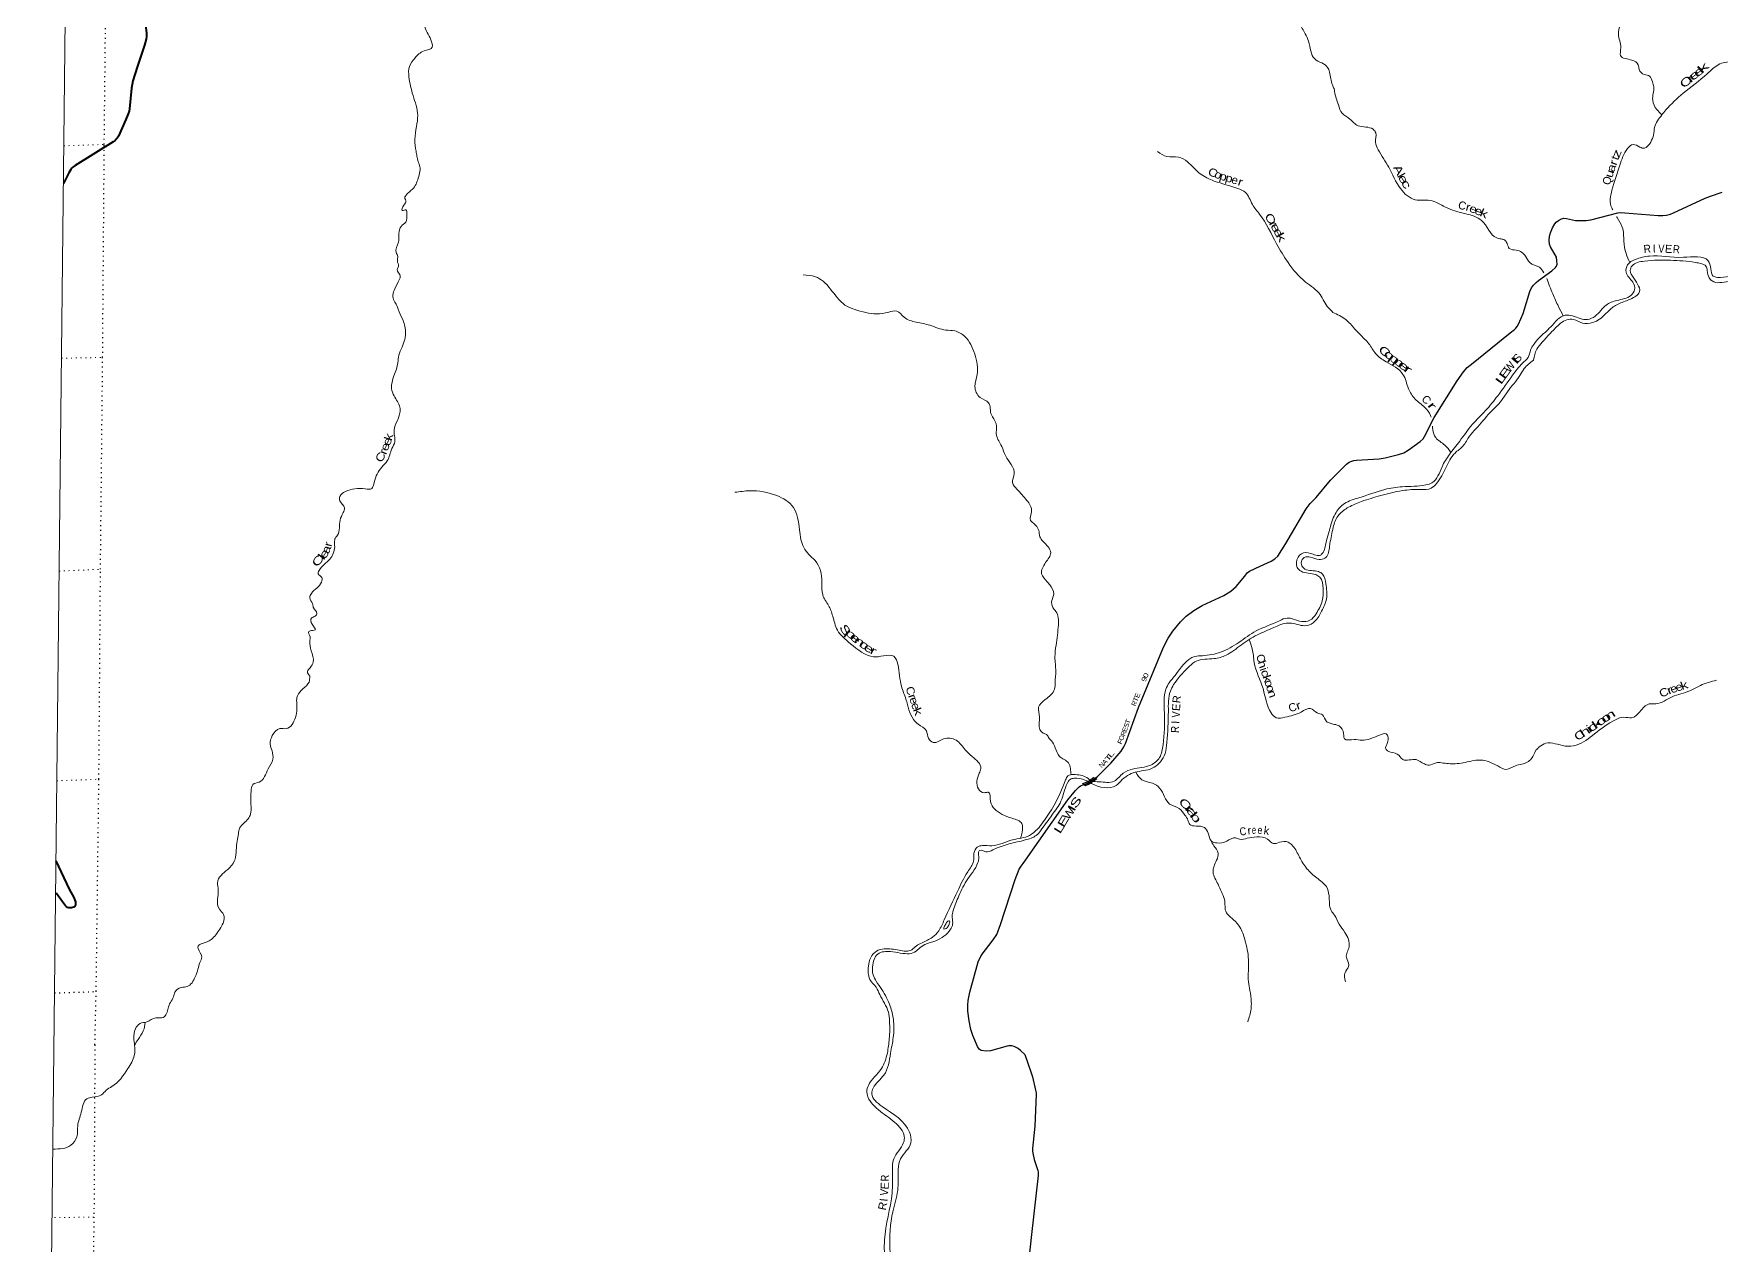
# Model space of a CAD drawing. Header units: feet. Extents: x -254670 to 6, y -549186 to -364975.
# Drawn here: x -254670 to -212493, y -507125 to -476851 of the extents above; entities that cross this region are included whole.
import ezdxf
from ezdxf.enums import TextEntityAlignment as Align

# ---------------------------------------------------------------- set-up
doc = ezdxf.new("R2010")
doc.units = ezdxf.units.FT
doc.header["$LTSCALE"] = 80
doc.linetypes.add('DOTTED', pattern=[1.5, 0.3, -1.2])
for name, color, linetype, lineweight in [('26', 7, 'Continuous', 40), ('29', 7, 'Continuous', 25), ('31', 7, 'Continuous', 13), ('39', 7, 'Continuous', 13), ('4', 7, 'Continuous', 13), ('6', 7, 'DOTTED', 25), ('7', 7, 'DOTTED', 13)]:
    doc.layers.add(name, color=color, linetype=linetype, lineweight=lineweight)
doc.layers.add('30', color=7, linetype='Continuous')
doc.layers.add('41', color=7, linetype='Continuous')

msp = doc.modelspace()

# ---------------------------------------------------------------- linework, layer by layer
at = {"layer": '26'}
for points in [[(-251987.76, -476338.28), (-251930.32, -476434.3), (-251902.74, -476504.67), (-251887.88, -476558.57), (-251865.72, -476699.94), (-251854.45, -476824.32), (-251853.52, -476886.58), (-251855.38, -476920.03), (-251863.74, -476989.72), (-251902.4, -477135.75), (-251973.95, -477362.37), (-252088.21, -477689.18)], [(-252088.21, -477689.18), (-252190.61, -478024.86), (-252213.13, -478122.43), (-252225.9, -478214.42), (-252274.19, -478723.62), (-252287.27, -478785.07), (-252307.62, -478851.85), (-252366.71, -478989.53), (-252555.71, -479406.31), (-252587.14, -479460.48), (-252609.42, -479486.5), (-252635.42, -479514.37), (-252682.94, -479552.2), (-253631.09, -480139.06), (-253691.29, -480184.33), (-253717.29, -480208.49), (-253746.04, -480244.84), (-253792.67, -480328.94), (-253930.33, -480588.91)], [(-254116.68, -497522.83), (-253786.84, -498226.59), (-253669.77, -498438.31), (-253639.76, -498504.1), (-253630.01, -498541.74), (-253626.46, -498575.22), (-253626.29, -498609.57), (-253630.47, -498626.76), (-253633.72, -498639.31), (-253643.47, -498654.63), (-253655.08, -498667.18), (-253671.19, -498677.42), (-253727.05, -498691.8), (-253771.16, -498695.99), (-253796.23, -498694.13), (-253823.16, -498682.98), (-253850.09, -498666.25), (-253875.56, -498641.99), (-253955.18, -498541.02), (-254102.22, -498338.71), (-254109.65, -498331.27), (-254125.51, -498325.37)]]:
    msp.add_lwpolyline(points, dxfattribs=at)
at = {"layer": '29'}
for points in [[(-222258.35, -488005.94), (-221856.45, -487606.92), (-221795.6, -487560.29), (-221746.82, -487535.88), (-221676.69, -487517.58), (-221605.94, -487504.93), (-221043.37, -487472.12), (-220893.13, -487447.43), (-220560.8, -487368.12), (-220428.74, -487320.04), (-220316.89, -487255.26), (-220016.58, -487038.69), (-219943.4, -486971.59), (-219906.45, -486912.2), (-219670.2, -486439.6), (-219095.82, -485526.1), (-218931.17, -485296.95), (-218842.75, -485193.24), (-218737.94, -485105.55), (-217770.19, -484324.63), (-217661.31, -484244.61), (-217629.3, -484211.05), (-217597.29, -484168.35), (-217558.03, -484107.9), (-217447.52, -483845.44), (-217276.18, -483287.69), (-217234.47, -483198.36), (-217182.64, -483131.25), (-217121.66, -483067.19), (-217063.2, -483018.92), (-216726.2, -482778.2), (-216635.36, -482688.95), (-216614.02, -482658.45), (-216595.06, -482608.18), (-216598.78, -482527.29), (-216614.47, -482437.69), (-216760.37, -482173.45), (-216785.89, -482104.55), (-216793.91, -482014.84), (-216781.71, -481908.08), (-216761.4, -481822.67), (-216710.07, -481697.6), (-216655.19, -481603.04), (-216614.77, -481560.81), (-216563.72, -481517.63), (-216487.5, -481474.93), (-216424.52, -481461.83), (-216359.44, -481465.78), (-216138.3, -481514.57), (-216033.21, -481520.68), (-215871.62, -481514.58), (-215748.63, -481498.95), (-215077.46, -481325.78), (-215017.94, -481319.36), (-214900.77, -481322.67), (-214070.88, -481396.36), (-213950.83, -481392.55), (-213862.42, -481383.4), (-213761.8, -481362.05), (-213682.4, -481328.66), (-212892.87, -480956.36), (-212764.48, -480909.29), (-212470.6, -480809.94)], [(-229899.62, -502358.08), (-230006.07, -502254.72), (-230063.91, -502206.59), (-230168.54, -502157.19), (-230224.24, -502143.26), (-230294.81, -502142.77), (-230340.29, -502152.55), (-230760.91, -502269.18), (-230864.82, -502273.3), (-230986.69, -502257.46), (-231036.57, -502222.21), (-231082.99, -502161.84), (-231198.39, -501887.8), (-231250.09, -501729.94), (-231291.87, -501516.32), (-231322.01, -501277.46), (-231326.68, -501128.54), (-231315.08, -501005.48), (-231275.86, -500797.97), (-231062.1, -500046.49), (-230994.36, -499884.13), (-230687.78, -499494.96), (-230602.55, -499363.82), (-230503.25, -499109.8), (-230140.21, -497987.19), (-230043.21, -497726.8), (-229994.47, -497654.81), (-229943.79, -497585.74), (-228824.9, -495997.3), (-228634.41, -495760.05), (-228568.25, -495691.56), (-228540.4, -495668.34), (-228506.43, -495648.11), (-228325.44, -495577.76), (-228260.74, -495539.46), (-228080.57, -495407.7), (-227751.05, -495080.94), (-227490.19, -494777.84), (-227422.03, -494666.14), (-227378.79, -494582.79), (-227057.37, -493683.62), (-226433.9, -492181.1), (-226318.12, -491956.6), (-226197.05, -491776.78), (-226007.12, -491547.92), (-225868.82, -491407.98), (-225672.9, -491259.99), (-225468.21, -491134.42), (-224926.06, -490887.2), (-224749.17, -490781.66), (-224620.3, -490664.11), (-224403.89, -490403.53), (-224343.01, -490319.58), (-224287.76, -490277.37), (-224013.75, -490157.81), (-223739.57, -490031.65), (-223648.59, -489969.71), (-223577.1, -489901.62), (-223372.1, -489586.06), (-222865.46, -488721.94), (-222769.42, -488587.36), (-222620.62, -488435.81), (-222258.35, -488005.94)], [(-229899.62, -502358.08), (-229747.17, -502792.66), (-229709.82, -502918.45), (-229628.52, -503248.18), (-229617.54, -503318.52), (-229614.58, -503361.61), (-229648.67, -504146.1), (-229707.85, -504706.56), (-229708.72, -504766.02), (-229699.93, -504823.17), (-229661.49, -504986.78), (-229573.59, -505255.11), (-229569.19, -505290.28), (-229567.92, -505325.53), (-229567, -505384.81), (-229733.58, -506859.3), (-229801.4, -507469.58)]]:
    msp.add_lwpolyline(points, dxfattribs=at)
at = {"layer": '31'}
for p, q in [((-228180.41, -495434.25), (-228103.03, -495470.58)), ((-228179.51, -495443.51), (-228118.64, -495472.09)), ((-228384.77, -495641.06), (-228456.58, -495588.5))]:
    msp.add_line(p, q, dxfattribs=at)
for points in [[(-228456.58, -495588.5), (-228341.89, -495543.93), (-228281.41, -495508.12), (-228180.41, -495434.25)], [(-228440.07, -495590.67), (-228338.38, -495551.14), (-228277, -495514.81), (-228179.51, -495443.51)], [(-228118.64, -495472.09), (-228244.48, -495564.12), (-228312.49, -495604.38), (-228383.58, -495632.01), (-228440.07, -495590.67)], [(-228384.77, -495641.06), (-228308.98, -495611.6), (-228240.07, -495570.8), (-228103.03, -495470.58)]]:
    msp.add_lwpolyline(points, dxfattribs=at)
at = {"layer": '39'}
for points in [[(-216789.27, -469640.31), (-216722.07, -470233.84), (-216696.74, -470624.12), (-216891.43, -471207.11), (-217037.83, -471818.35), (-217127.87, -472455.84), (-217009.88, -472852.33), (-216708.16, -473072.13), (-216539.25, -473219.28), (-216396.07, -473256.24), (-216098.5, -473433.3), (-215803.08, -473769.76), (-215557.47, -473850.66), (-215434.84, -473975.6), (-215352.68, -474174.89), (-215268.24, -474257.51), (-215199.9, -474330.05), (-214956.5, -474501.47), (-214827.8, -474610.33), (-214783.68, -474702.94), (-214679.1, -474785.6), (-214631.03, -474916.44), (-214613.1, -475004.98), (-214547.12, -475238.43), (-214537.4, -475397.36), (-214509.62, -475592.53), (-214763.86, -475767.07), (-214917.42, -475969.96), (-214937.81, -476080.56), (-214896.15, -476378.34), (-215011.54, -476627.56), (-215062.41, -476856.78), (-215004.74, -477200.86), (-215007.19, -477397.98), (-214727.39, -477511.14), (-214566.47, -477628.1), (-214544.56, -477738.77), (-214417.92, -477871.76), (-214285.04, -477910.22), (-214214.84, -478053.17), (-214180.86, -478177.94), (-214205.78, -478513.82), (-214103.53, -478741.31), (-213973.88, -478877.11)], [(-224829.69, -470862.2), (-224458.98, -471416.52), (-224483.88, -471723.92), (-224596.74, -471982.26), (-224580.21, -472374.49), (-224679.3, -472665.12), (-224610.7, -472854.75), (-224486.11, -473075.05), (-224413.62, -473278.79), (-224341.8, -473999.26), (-224199.28, -474235.81), (-223649.86, -474803.84), (-223341.2, -475110.28), (-223229.75, -475449.09), (-223023.31, -475949.62), (-223023.02, -476580.96), (-222888.85, -476851.62), (-222806.16, -477039.37), (-222653.43, -477479.09), (-222479.53, -477579.21), (-222331.85, -477691.15), (-222286.72, -477810.19), (-222211.27, -478130.58), (-222170.93, -478221.22)], [(-244974.93, -476357.42), (-244879.8, -476724.23), (-244712.48, -477105.78), (-244709.15, -477182.21), (-244915, -477280.85), (-245139.61, -477453.72), (-245280.19, -477667.57), (-245292.6, -477926.83), (-245190.35, -478394.23), (-245072.32, -478893.96), (-245104.94, -479167.1), (-245144.05, -479490.46), (-245114.6, -479788.3), (-245093.62, -479911.15), (-245058.69, -480048.19), (-245027.31, -480132.93), (-245058.42, -480460.37), (-245201.56, -480734.52), (-245369.75, -480889.81), (-245394.57, -480967.99), (-245368.95, -481022.52), (-245418.15, -481130.64), (-245453.57, -481269.05), (-245367.03, -481253.76), (-245345.84, -481354.48), (-245373.82, -481559.31), (-245487.3, -481664.84), (-245557.19, -482058.28), (-245609.77, -482317.17), (-245570.47, -482414.04), (-245581.48, -482520.51), (-245550.59, -482659.52), (-245583.49, -482741.66), (-245508.66, -482909.23), (-245531.45, -482985.42), (-245644.17, -483227.68), (-245693.79, -483382.04), (-245664.95, -483525.06), (-245595.67, -483640.3), (-245564.37, -483733.08), (-245454.06, -483977.38), (-245378.5, -484285.7), (-245462.47, -484681.03), (-245546.7, -484885.34), (-245566.47, -485070.14), (-245725.05, -485716.11), (-245664.42, -485899.63), (-245520.33, -486184.46), (-245519.6, -486325.21), (-245665.59, -486822.44), (-245654.49, -486895.77), (-245644.68, -487043.87), (-245718.6, -487218.12), (-245833.87, -487520.67), (-245973.21, -487680.17), (-246160.31, -488064.57), (-246223.98, -488216.79), (-246384.78, -488223.36), (-246879.7, -488291.2), (-247021.43, -488410.54), (-247016.43, -488523.18), (-246901.49, -488699.16), (-246934.69, -488815.47), (-247012.79, -489007.78), (-247078.46, -489379.15), (-247117.09, -489429.06), (-247145.8, -489493.14), (-247147.43, -489672.07), (-247272.82, -489982.57), (-247538.63, -490267.65), (-247559.45, -490347.88), (-247471.83, -490435.15), (-247478.92, -490551.7), (-247730.69, -490838.92), (-247771.82, -490943.1), (-247702.89, -491096.54), (-247683.54, -491179.15), (-247592.57, -491338.83), (-247633.32, -491400.78), (-247730.25, -491454.18), (-247713.55, -491607.14), (-247636.48, -491748.6), (-247698.89, -491762.1), (-247795.57, -491787.35), (-247764.61, -491918.32), (-247769.61, -492026.85), (-247733.63, -492268.46), (-247685.96, -492550.39), (-247761.59, -492692.45), (-247826.78, -492790.37), (-247771.55, -492903.48)], [(-209612.66, -476850.55), (-209820.81, -477139.84), (-209984.26, -477258.22), (-210195.78, -477249.79), (-210568.57, -477279.29), (-210790.17, -477274.87), (-210991.93, -477405.25), (-211312.43, -477483.12), (-211515.81, -477436.49), (-211757.62, -477454.15), (-211945.19, -477548.36), (-212219.19, -477549.87), (-212567.9, -477625.68), (-212846.42, -477852.48), (-213445.85, -478338.18), (-213873.88, -478755.81), (-213974.89, -478878.33)], [(-222170.93, -478221.22), (-222117.34, -478457.26), (-222059.29, -478628.35), (-221969.08, -478837.71), (-221773.98, -478982.89), (-221568.84, -479148.21), (-221196.32, -479237.39), (-221128.03, -479330.04), (-221134.58, -479561.36), (-221064.47, -479748.56), (-220803.52, -480185.53), (-220508.54, -480721.13), (-220140.46, -480997.38), (-219771.81, -481016.15), (-219383.34, -481181.8), (-219147.83, -481276.77), (-218874, -481351.69), (-218483.51, -481515.33), (-218105.7, -481950.5), (-218001, -481976.84), (-217902.34, -482007.19), (-217846.12, -482091.78), (-217789.98, -482214.58), (-217616.81, -482259.15), (-217383.43, -482408.43), (-217279.02, -482569.54), (-217035.5, -482686.65), (-216925.54, -482822)], [(-196589, -478656.66), (-196803.48, -478782.68), (-197372.16, -479029.07), (-197791.52, -479167.11), (-198247.3, -479377.49), (-198584.25, -479602.17), (-198765.95, -479772.82), (-198913.43, -479959.63), (-199028.5, -480064.02), (-199342.97, -480145.92), (-199683.74, -480280.08), (-199881.61, -480472.83), (-200273.19, -480806.03), (-200396.12, -480823.91), (-200666.07, -480811.36), (-201157.35, -480675.69), (-201491.61, -480594.63), (-201719.43, -480664.62), (-201911.17, -480823.18), (-202440.19, -481357.29), (-202882.12, -481680.35), (-203097.75, -481708.12), (-203405.97, -481697.5), (-203629.51, -481652.85), (-203690.16, -481749.29), (-203811.98, -482177.53), (-203933.67, -482543.4), (-204107.26, -482695.97), (-204270.62, -482770.1), (-204911.61, -482915.78), (-205590.69, -482976.91), (-205779.92, -482906.16), (-205829.86, -482710.95), (-205740.8, -482524.04), (-205589.3, -482343.28), (-205463.78, -482063.9), (-205487.3, -481766.15), (-205652.18, -481619.01), (-206088.88, -481398.97), (-206211.84, -481424.89), (-206236.19, -481505.31), (-206200.5, -481764.86), (-206285.42, -481905.52), (-206408.33, -481911.33), (-206625.67, -481800.3), (-206790.35, -481560.63), (-206939.21, -481457.77), (-207309.35, -481199.63), (-207673.41, -480927.41), (-207822.47, -480917.08), (-208145.18, -481077.42), (-208389.31, -481239.91), (-208544.81, -481406.59), (-208811.1, -481569.04), (-208980.36, -481578.79), (-209328.41, -481354.88), (-209620, -481110.96), (-209815.32, -481062.33), (-210097.43, -481087.97), (-210373.86, -481278.56), (-210715.25, -481692.32), (-211202.21, -482335.13), (-211394.3, -482652.6), (-211731.37, -482935.62), (-211981.39, -483023.67), (-212309.83, -483043.2), (-212722.8, -483028.37), (-212791.14, -482953.82), (-212843.11, -482766.65), (-212877.12, -482655.95), (-212977.73, -482599.45), (-213140.84, -482564.96), (-213759.23, -482509.53), (-214414.05, -482532.48), (-214722.57, -482652.61), (-214769.15, -482765.18), (-214678.91, -482958.45), (-214550.8, -483334.83), (-214655.76, -483425.16), (-214932.05, -483549.38), (-215194.24, -483677.64), (-215392.08, -483860.33), (-215700.79, -484068.97), (-215964.74, -484080.56), (-216186.15, -483989.64), (-216353.39, -483997.39), (-216639.94, -484210.09), (-216753.01, -484322.53), (-216965.07, -484557.5), (-217102.46, -484734.26), (-217185.66, -485007.68)], [(-213974.89, -478878.33), (-214158.91, -479189.78), (-214185.53, -479386.86), (-214256.42, -479555.7), (-214413.9, -479710.31), (-214526.67, -479683.95), (-214697.77, -479619.27), (-214834.99, -479717.59), (-215025.29, -480135.64), (-215224.09, -480758.86), (-215231.11, -481201.38), (-215203.31, -481253.61)], [(-226584.63, -479795.47), (-226348.64, -479918.28), (-226061.44, -479932.97), (-225833.48, -480053.69), (-225514.66, -480348.16), (-225166.69, -480530.3), (-224573.62, -480716.7), (-224387.65, -480814.92), (-224209.55, -481116.14), (-224030.93, -481361.07), (-223605.61, -482096.84), (-223320.55, -482567.94), (-222880.91, -483054.53), (-222516.06, -483369.53), (-222308.09, -483701.18), (-222240.37, -483766.14), (-222200.62, -483814.76)], [(-222269.83, -489203.32), (-222119.92, -488810.6), (-221911.93, -488591.72), (-221553, -488447.54), (-220901.8, -488239.52), (-220464.46, -488169.9), (-219876.07, -488126.72), (-219722.83, -488070.67), (-219472.15, -487676.86), (-219288.12, -487361.39), (-219029.51, -487029.95), (-218708.25, -486608.11), (-218385.15, -486268.75), (-218078.1, -485895.16), (-217706.27, -485382.89), (-217461.84, -485085.63), (-217322.51, -484939.04), (-217257.63, -484756.11), (-217180.76, -484613.43), (-217037.35, -484442.71), (-216754.7, -484175.69), (-216393.43, -483882.66), (-216208.12, -483903.11), (-215833.58, -483990.28), (-215646.04, -483908.15), (-215369.41, -483631.06), (-215099.19, -483514.88), (-214750.37, -483388.78), (-214657.38, -483246.13), (-214705.33, -483060.99), (-214871.99, -482805.22), (-214833.32, -482626.26), (-214641.63, -482491.84), (-214284.84, -482405.99), (-213438.74, -482437.69), (-212822.43, -482523.29), (-212754.37, -482722.56), (-212694.33, -482905.72), (-212585.61, -482938.1), (-212291.41, -482914.49), (-211896.49, -482897.1), (-211656.43, -482752.71), (-211395.85, -482439.38), (-211131.06, -482045.6), (-210724.99, -481537.42), (-210379.59, -481131.71), (-210018.55, -480945.29), (-209696.22, -480953.92), (-209255.72, -481280.59), (-208919.66, -481462.23), (-208810.78, -481422.2), (-208395.06, -481107.14), (-207852.43, -480798.35), (-207707.41, -480812.69), (-207333.16, -481034.64), (-206755.8, -481423.91), (-206571.04, -481693.79), (-206460.5, -481814.68), (-206377.92, -481826.9), (-206319.33, -481750.57), (-206347.05, -481529.25), (-206308.41, -481362.36), (-206151.05, -481268.1), (-205998.03, -481312.63), (-205557.28, -481522.63), (-205334.46, -481893.16), (-205357.2, -482156.63), (-205446.28, -482353.59), (-205607.86, -482536.35), (-205684.7, -482664.95), (-205699.02, -482763.49), (-205604.49, -482838.09), (-205399, -482842.48), (-204679.56, -482753.26), (-204103.02, -482597.41), (-203997.94, -482454.78), (-203880.31, -482098.95), (-203734.27, -481654.67), (-203597.02, -481538.25), (-203456.01, -481544.54), (-203300.99, -481595.11), (-202966.56, -481601.75), (-202688.14, -481423.22), (-202082.49, -480857.07), (-201745.31, -480525.78), (-201557.89, -480499.97), (-201300.11, -480544.69), (-200516.8, -480731.17), (-200331.37, -480695.29), (-200161.84, -480560.83), (-199792.42, -480227.58)], [(-215106.41, -481420.29), (-215092.63, -481445.03), (-214966.23, -481682.62), (-214926.7, -482032.69), (-214868.96, -482344.59), (-214778.37, -482570.41)], [(-235441.6, -482874.93), (-235134.62, -482923.99), (-234942.73, -483034.33), (-234580.84, -483453.85), (-234363.6, -483648.87), (-234143.43, -483743.38), (-233605.89, -483848.84), (-233302.12, -483809.41), (-233098.94, -483783.12), (-232917.44, -483931.56), (-232613.16, -484057), (-232272.3, -484136.54), (-231873.52, -484254.8), (-231648.67, -484276.97), (-231398.77, -484415.99), (-231151.61, -484856.58), (-231091.95, -485367.83), (-231146.89, -485664.9), (-231014.76, -485939.56), (-230804.99, -486072.18), (-230733.41, -486376.44), (-230622.65, -486570.48), (-230607.38, -486880.26), (-230477.31, -487160.93), (-230377.04, -487403.13), (-230166, -487839.36), (-230206.24, -488066.2), (-230095.23, -488232.09), (-229848.61, -488511.82), (-229730.56, -488788.36), (-229754.69, -489011.32), (-229683, -489082.35), (-229552, -489260.49), (-229521.32, -489421.62), (-229447.97, -489530.87), (-229251.67, -489820.19), (-229378.49, -490066.34), (-229479.47, -490344.89), (-229342.63, -490543.19), (-229277.04, -490622.21), (-229176.6, -490846.31), (-229222.32, -491012.77), (-229201.79, -491185.88), (-229122.32, -491285.13), (-229061.08, -491621.47), (-229117.95, -492131.65), (-229146.74, -492424.94), (-229125.85, -492779), (-229142.43, -493056.32), (-229156.04, -493227.1), (-229391.51, -493490.34), (-229555.99, -493679.84), (-229532.06, -493921.34), (-229541.71, -494098.19), (-229441.32, -494328.32), (-229353.23, -494363.31), (-229289.81, -494460.41), (-229236.08, -494517.2), (-229137.21, -494693.03), (-229028.68, -494911.18), (-228809.11, -495072.03), (-228760.16, -495213.23), (-228742.09, -495363.44)], [(-216856, -482962.82), (-216704.54, -483351.05), (-216562.19, -483665.11), (-216439.87, -483904.66)], [(-222200.66, -483814.71), (-221877.66, -483993.42), (-221656.54, -484221.13), (-221407.29, -484479.05), (-221300.76, -484595.91), (-221132.07, -484843.64), (-220868.6, -485047.28), (-220448.22, -485361.84), (-220307.98, -485722.16), (-220143.34, -485979.93), (-219904.05, -486187.55), (-219757.42, -486390.98), (-219742.82, -486433.88)], [(-217185.66, -485007.68), (-217417.81, -485218.47), (-217526.98, -485391.26), (-217834.1, -485795.03), (-217987.7, -486016.02), (-218270.43, -486319.25), (-218625.9, -486724.93), (-218781.43, -486903.68), (-218949.19, -487152.8), (-219147.02, -487329.46), (-219377.5, -487697.15), (-219608.04, -488090.99), (-219743.28, -488207.42), (-219995.18, -488237.13), (-220462.66, -488268.47), (-221004.88, -488392.21), (-221480.67, -488538.19), (-221807.37, -488682.43), (-222041.47, -488865.05), (-222144.58, -489029.81), (-222191.26, -489184.61), (-222273.7, -489590.54)], [(-219709.27, -486659.41), (-219702.54, -486742.81), (-219629.7, -486942.37), (-219402.45, -487129.85), (-219252.65, -487312.6)], [(-237144.66, -488310.16), (-236772.59, -488271.35), (-236100.56, -488392.12), (-235681.28, -488687.51), (-235581.12, -488941.77), (-235527.62, -489245.87), (-235493.65, -489487.46), (-235298.15, -489865.24), (-235142.77, -490013.45), (-234968.89, -490557.91), (-234949.68, -490875.77), (-234807.37, -491136.45), (-234701.29, -491402.83), (-234583.9, -491751.75), (-234255.46, -492092.55), (-233683.76, -492419.5), (-233430.38, -492397.7), (-233173.28, -492408.1), (-233074.63, -492608.06), (-232981.17, -493157.82), (-232871.58, -493480.53), (-232681.28, -493986.94), (-232563.8, -494104.64), (-232360.32, -494267.36), (-232305.78, -494456.86), (-232188.18, -494560.48), (-231932.19, -494472.35), (-231619.03, -494505.38), (-231386.14, -494746.79), (-231216.82, -494909.19), (-230998.55, -495212.79), (-231039.81, -495331.04), (-231059.43, -495720.93), (-230913.64, -495818.78), (-230813.03, -495803.61), (-230754.88, -496037.38), (-230658.09, -496221.24), (-230218.18, -496456.5), (-229972.22, -496587.44), (-229968.13, -496800.6), (-230003.58, -496943.03)], [(-233332.77, -502321.69), (-233286.22, -501963.65), (-233280.27, -501529.4), (-233310.32, -501297.9), (-233525.37, -500861.63), (-233616.15, -500679.84), (-233771.07, -500481.37), (-233813.83, -500322.14), (-233810.27, -500151.27), (-233609.94, -499775.11), (-233414.52, -499718.59), (-233039.1, -499754.21), (-232725.54, -499743.01), (-232610.1, -499643.54), (-232466.72, -499564.43), (-232210.32, -499430.06), (-232052.14, -499270.66), (-231912.98, -498992.45), (-231581.01, -498281.72), (-231327.42, -497793.45), (-231182.35, -497529.38), (-231170.5, -497330.43), (-231086.7, -497174.37), (-230959.78, -497137.33), (-230722.71, -497141.52), (-230204.99, -496995.47), (-229782.02, -496884.75), (-229583.66, -496725.71), (-229307.47, -496354.49), (-229168.21, -496131.58), (-228879.29, -495497.64), (-228822.1, -495395.63), (-228683.17, -495364.73), (-228350.31, -495440.17), (-228228.48, -495521.71), (-228043.82, -495543.51), (-227667.96, -495530.88), (-227437.04, -495325.9), (-227207.08, -495227.48), (-226750.03, -495125.11), (-226531.32, -494938.11), (-226444.07, -494623.24), (-226408.66, -493821.32), (-226373.11, -493226.5), (-226289.29, -493068.42), (-226144.96, -492884.77), (-225650.4, -492412.79), (-225457.32, -492392.44), (-225004.43, -492306.12), (-224548.1, -492060.98), (-224117.52, -491775.4), (-223534.49, -491519.37), (-223344.99, -491450.74), (-223188.51, -491478.31), (-222978.06, -491536.54), (-222774.86, -491508.24), (-222620.67, -491344.79), (-222465.03, -491022.5), (-222444.17, -490717.07), (-222525.97, -490430.81), (-222627.87, -490367.55), (-222994.79, -490281.74), (-223090.39, -490188.38), (-223069.99, -489933.21), (-222984.8, -489845.53), (-222759.67, -489835.53), (-222504.87, -489878.08), (-222446, -489812.27), (-222358.91, -489515.49), (-222292.52, -489284.88), (-222269.19, -489201.01)], [(-233257.25, -502322.8), (-233187.48, -501932.38), (-233183.39, -501482.04), (-233262.79, -501153.57), (-233472, -500737.46), (-233612.75, -500527.06), (-233687.67, -500369.54), (-233701.43, -500114.07), (-233542.08, -499826), (-233378.96, -499785.27), (-232889.16, -499838.02), (-232694.09, -499819.7), (-232546.45, -499714.49), (-232398.83, -499611.29), (-232126.72, -499517.28), (-231758.4, -499229.12), (-231703, -499102.95), (-231713.56, -498937.98), (-231700.3, -498805.4), (-231568.43, -498444.7), (-231359.64, -498022.37), (-231070.1, -497558.56), (-231048.93, -497440.12), (-231057.88, -497319.4), (-231023.16, -497257.39), (-230960.87, -497257.96), (-230874.81, -497294.94), (-230697.53, -497244.29), (-229887.54, -496998.38), (-229615.24, -496884.27), (-229451.37, -496688.86), (-229186.78, -496331.27), (-228976.11, -495981.32), (-228807.25, -495530.47), (-228766.65, -495484.6), (-228667.94, -495457.36), (-228393.07, -495502.1), (-228233.09, -495586.01), (-227618.7, -495637.89), (-227462.65, -495490.54), (-227284.63, -495359.47), (-227093.16, -495294.87), (-226668.17, -495182.16), (-226510.19, -495044.87), (-226393.81, -494840.85), (-226349.08, -494561.78), (-226311.87, -493784.01), (-226261.04, -493275.78), (-226179.21, -493115.68), (-225825.78, -492696.69), (-225617.3, -492529.71), (-225168.64, -492465.46), (-224870.48, -492379.73), (-224486.36, -492121.87), (-224086.25, -491872.2), (-223678.71, -491690.96), (-223311.97, -491575.7), (-223237.67, -491580.4), (-222852.42, -491640.23), (-222648.51, -491533.53), (-222481.44, -491279.71), (-222360.1, -490973.2), (-222376.74, -490593.03), (-222458.95, -490353.01), (-222558.84, -490289.77), (-222897.84, -490226.34), (-222973.46, -490145.22), (-222976.24, -490008.47), (-222915.32, -489938.65), (-222758.53, -489932.05), (-222542.02, -489986.31), (-222401.1, -489957.45), (-222288.24, -489699.11), (-222273.64, -489590.07)], [(-224292.35, -491998.99), (-224213.97, -492218.87), (-224164.88, -492565.15), (-223945.73, -493214.59), (-223740.27, -493821.68), (-223614.77, -493941.46), (-223399.68, -493931.37), (-222994.61, -493800.37), (-222756.73, -493714.09), (-222592.93, -493820.14), (-222458.79, -493873.65), (-222357.76, -494033.42), (-222317.12, -494064.21)], [(-247771.55, -492903.48), (-247788.97, -493052.1), (-247941.21, -493221.61), (-248079.44, -493397.28), (-248090.46, -493724.91), (-248128.54, -493935.68), (-248356.12, -494215.08), (-248522.9, -494215.56), (-248707.34, -494390.81), (-248757.52, -494605.49), (-248714.8, -494768.74), (-248694.63, -494982.05), (-248811.35, -495222.26), (-249033.36, -495551.98), (-249190.62, -495610.85), (-249238.42, -495785.34), (-249246.57, -496018.5), (-249263.97, -496386.29), (-249333.27, -496494.23), (-249538.41, -496735.63), (-249559.87, -496886.23), (-249593.73, -497074.92), (-249658.15, -497530.75), (-249822.74, -497732.31), (-250078.95, -498065.74), (-250058.47, -498244.88), (-250074.67, -498479.97), (-250030.71, -498727.68), (-249923.38, -498857.35), (-249939.44, -499076.36), (-250019.15, -499224.42), (-250236.5, -499483.81), (-250448.38, -499582.4), (-250561.51, -499649.72), (-250562.02, -499706.01), (-250467.57, -499926.04), (-250521.04, -500060.26), (-250564.75, -500226.75), (-250632.78, -500417.13), (-250831.91, -500660.6), (-250984.86, -500687.35), (-251140.63, -500802.54), (-251175.82, -500916.82), (-251255.5, -501060.86), (-251313.03, -501201.07), (-251350.38, -501331.42), (-251435.72, -501435.19), (-251622.62, -501439.51), (-251842.61, -501546.07), (-252013.75, -501584.71), (-252127.49, -501718.38), (-252167.78, -501951.24), (-252148.68, -502125.06)], [(-212607.71, -493003.75), (-213014.97, -493135.77), (-213277.17, -493270.07), (-213722.75, -493420.13), (-214130.09, -493592.38), (-214297.33, -493598.12), (-214525.41, -493792.82), (-214739.31, -493947.32), (-214926.64, -493928.88), (-215136.3, -493992.87), (-215656.87, -494345.96), (-216118.85, -494628.74), (-216396.93, -494650.37), (-216878.29, -494581.1), (-217039.66, -494671.33), (-217124.47, -494757.67), (-217233.71, -494964.66), (-217479.81, -495105.03), (-217637.04, -495142.96), (-217868.93, -495233.06), (-218080.29, -495148.19), (-218511.11, -495000.57), (-218742.85, -495026.3), (-219139.89, -495093.97), (-219482.34, -495069.22), (-219621.35, -495068.96), (-219796.76, -495128.99), (-219913.55, -495098.61), (-220116.79, -494989.62), (-220453.23, -494984.99), (-220589.93, -494849.97), (-220817.44, -494779.15), (-220877.75, -494720.71), (-220831.07, -494563.89), (-220866.86, -494346.58), (-221036.16, -494376.45), (-221477.65, -494504.39), (-221664.98, -494485.95), (-221906.71, -494473.44), (-221942.56, -494282.28), (-222093.32, -494125.11), (-222222.19, -494094.7), (-222317.12, -494064.21)], [(-227122.84, -495303.77), (-226972.39, -495493.02), (-226705.94, -495579.92), (-226530.21, -495700.16), (-226405.64, -495922.47), (-226280.67, -496100.55), (-226042.53, -496207.29), (-225897.38, -496375.51), (-225822.15, -496498.85), (-225778.95, -496609.83), (-225620.57, -496649.48), (-225411.95, -496687.59), (-225318.76, -496825.17), (-225234.17, -497025), (-225099.98, -497072.47), (-224852.42, -497026.49), (-224632.63, -496942.05), (-224530.47, -496977.17), (-224339.39, -496954.79), (-224103.98, -496920.76), (-223831.21, -496975.54), (-223693.57, -497085.38), (-223536.58, -497056.66), (-223315.53, -497054.67), (-223225.71, -497119.83), (-223051.35, -497390.86), (-222972.32, -497538.36), (-222761.79, -497809.72), (-222506.52, -498021.17), (-222355.22, -498161.28)], [(-225251.4, -497005.03), (-225172.95, -497142.18), (-225064.09, -497324.13), (-225105.9, -497502.7), (-225193.01, -497801.48), (-225069.19, -498106.23), (-224986.48, -498291.97), (-224907.83, -498481.69), (-224860.65, -498817.9), (-224769.13, -498917.26), (-224681.42, -498994.47), (-224522.35, -499178.9), (-224398.62, -499493.69), (-224308.67, -499987.13), (-224307.7, -500544.08), (-224271.46, -500757.54), (-224237.87, -501041.35), (-224245.54, -501222.24), (-224326.79, -501539.18)], [(-222356.4, -498160.19), (-222296.09, -498389.18), (-222242.51, -498761.41), (-222160.16, -498874.21), (-222045.81, -499097.69), (-221899.2, -499309.17), (-221795.22, -499665.4), (-221860.29, -499936.84), (-221798.23, -500117.99), (-221879.17, -500278.76), (-221909.65, -500397.39), (-221887.81, -500544.27)], [(-231921.11, -499223.6), (-231863.09, -499207.69), (-231826.18, -499170.19), (-231781.07, -499070.07), (-231782.62, -499019.79), (-231822.84, -499023.44), (-231879.88, -499109.37), (-231922.82, -499191.42), (-231921.11, -499223.6)], [(-251885.87, -501556.81), (-251931.05, -501770.45), (-252063.58, -501982.36), (-252148.68, -502125.06)], [(-233332.77, -502321.69), (-233480.59, -502709.07), (-233809.99, -503132.91), (-233848.21, -503289.56), (-233559.45, -503739.33), (-233146.18, -504058.52), (-232911.55, -504403.87), (-232929.7, -504560.51), (-233174.79, -504964.24), (-233205.07, -505279.54), (-233217.42, -505819.77), (-233406.74, -506992.63), (-233384.99, -507577.03), (-233325.09, -508129.28), (-233347.68, -509039.02), (-233275.79, -509685.65), (-233031.25, -510247.89), (-232925.04, -510543.07), (-232971.31, -510735.87), (-233274.58, -511095.43), (-233467.41, -511378.65), (-233535.73, -511525.27), (-233762.67, -511768.34), (-233921.33, -511957.16), (-233955.57, -512176.07), (-233973.8, -512469.28), (-234076.34, -512800.67), (-234130.74, -513174.22), (-234359.91, -513824.95), (-234683.36, -514379.32), (-234978.58, -514708.76), (-235358.1, -515052.28), (-235424.43, -515227.02), (-235392.47, -515506.15), (-235220.04, -515805.33), (-234830.95, -516295.23), (-234634.44, -516618.5), (-234582.55, -517138.62), (-234695.28, -517739.11), (-234884.06, -517933.97), (-235544.52, -518199.25), (-235775.44, -518394.12), (-235940.16, -518647.2), (-236141.17, -519205.55), (-236396.4, -519790.03), (-236743.92, -520326.33), (-237059.06, -520404.74), (-237512.56, -520240.2), (-237733.31, -520194.07), (-237905.95, -520262.41), (-238375.78, -520585.87), (-238887.79, -520975.62), (-239269.37, -521405.49), (-239458.2, -521712.81), (-239667.07, -521951.85), (-240305.61, -522486.23), (-240994.32, -523020.62), (-241289.44, -523173.34), (-242120.43, -523314.16), (-242580.14, -523484.99), (-242780.95, -523681.86), (-243088.18, -523955.07), (-243331.11, -524091.7), (-243901.25, -524344.91), (-244393.11, -524582.02), (-245352.61, -524841.37), (-245681.89, -525052.33), (-245792.37, -525221.05), (-246214.1, -525681.06), (-246567.52, -526004.49), (-246730.09, -526004.54), (-247055.2, -525948.4), (-247245.9, -525994.65), (-247601.28, -526241.77), (-247960.61, -526372.41), (-248241.56, -526304.21), (-248646.84, -526059.32), (-249519.74, -525772.4), (-250499.05, -525559.81), (-250627.41, -525389.15), (-250803.74, -524879.11), (-250899.68, -524176.25), (-251258.37, -523162.19), (-251599.23, -522581.91), (-251986.17, -521834.96), (-252441.6, -521543.89), (-252977.24, -521122.32), (-253115.7, -521064.12), (-253579.31, -521048.19), (-254129.33, -521200.98), (-254245.83, -521377.74), (-254382.55, -521561.26)], [(-254192.33, -504724.31), (-253742.67, -504626.84), (-253592.02, -504413.92), (-253571.8, -504138.79), (-253481.29, -503801.38), (-253340.61, -503467.97), (-253210.13, -503425.76), (-252973.27, -503367.45), (-252856.79, -503250.94), (-252718.26, -503162.53), (-252316.6, -502712.57), (-252155.85, -502385.18), (-252148.68, -502125.06)], [(-233257.25, -502322.8), (-233420.47, -502871.72), (-233687.59, -503197.14), (-233723.8, -503337.73), (-233467.08, -503654.95), (-232781.04, -504303.41), (-232749.07, -504564.48), (-233004.19, -504968.21), (-233062.54, -505229.3), (-233076.89, -505755.46), (-233195.6, -506287.68), (-233270.39, -507221.53), (-233228.55, -507761.74), (-233213.29, -509179.55), (-233149.33, -509645.45), (-232954.89, -510081.18), (-232786.58, -510575.16), (-233097.97, -511123.5), (-233212.45, -511252.06), (-233371.16, -511537.28), (-233682.43, -511852.66), (-233770.84, -512019.37), (-233785.02, -512266.39), (-233879.52, -512553.59), (-233941.83, -512730.34), (-233982.14, -513029.58), (-234207.36, -513792.78), (-234458.56, -514357.17), (-234872.27, -514831.23), (-235215.63, -515104.45), (-235267.9, -515255.09), (-235149.59, -515437.8), (-234766.44, -515781.1), (-234545.89, -516182.68), (-234465.95, -516791.16), (-234536.72, -517716.98), (-234741.59, -517988.15), (-235207.34, -518211.2), (-235612.86, -518384.03), (-235789.59, -518570.85), (-235902.16, -518882.16), (-236099.21, -519528.87), (-236382.51, -520073.19), (-236689.81, -520468.9), (-236952.77, -520539.26), (-237231.71, -520479.1), (-237685.2, -520298.49), (-237791.59, -520330.65), (-237952.23, -520473.28), (-238221.29, -520682.22), (-238548.52, -520818.88), (-238683.23, -520943.52), (-238801.54, -521067.97), (-239070.66, -521385.35), (-239422.16, -521853.38), (-239809.72, -522214.97), (-240480.4, -522799.57), (-241094.81, -523255.62), (-241393.91, -523362.14), (-242174.72, -523482.86), (-242395.56, -523607.44), (-242686.71, -523842.49), (-243321.14, -524212.19), (-243556.03, -524334.76), (-244274.72, -524636.21), (-245350.67, -524945.79), (-245523.33, -525056.3), (-245675.99, -525275.24), (-245884.86, -525516.29), (-246535.46, -526096.86), (-246750.24, -526137.09), (-247115.46, -526032.77), (-247298.15, -526115.16), (-247619.41, -526364.27), (-247936.6, -526492.9), (-248115.22, -526490.94), (-248281.78, -526448.81), (-248650.95, -526234.04), (-249258.94, -525969.13), (-250204.13, -525758.54), (-250721.88, -525640.21), (-250749.92, -525543.82), (-250757.88, -525417.3), (-250880.01, -524885.15), (-251124.41, -524083.94), (-251352.81, -523365.05), (-251535.25, -523013.66), (-251886.38, -522827), (-252083.01, -522720.62), (-252191.26, -522495.73), (-252353.69, -522240.73)]]:
    msp.add_spline(points, degree=3, dxfattribs=at)
at = {"layer": '4'}
msp.add_lwpolyline([(-252658.03, -364975.08), (-221076.82, -365300.9), (-189495.2, -365583.27), (-157913.21, -365822.21), (-126330.93, -366017.71), (-94748.41, -366181.36), (-63165.71, -366278.36), (-31582.88, -366343.53), (0, -366365.25), (0, -549186.32), (-31834.36, -549164.42), (-63668.65, -549098.74), (-95502.83, -548989.26), (-127336.83, -548836.01), (-159170.57, -548638.96), (-191004.03, -548398.11), (-222837.12, -548113.49), (-254669.8, -547785.08)], close=True, dxfattribs=at)
msp.add_lwpolyline([(-252658.03, -364975.08), (-221076.82, -365300.9), (-189495.2, -365583.27), (-157913.21, -365822.21), (-126330.93, -366017.71), (-94748.41, -366181.36), (-63165.71, -366278.36), (-31582.88, -366343.53), (0, -366365.25), (0, -549186.32), (-31834.36, -549164.42), (-63668.65, -549098.74), (-95502.83, -548989.26), (-127336.83, -548836.01), (-159170.57, -548638.96), (-191004.03, -548398.11), (-222837.12, -548113.49), (-254669.8, -547785.08)], close=True, dxfattribs=at)
at = {"layer": '6'}
msp.add_line((-254152.96, -500820.44), (-253109.62, -500786.48), dxfattribs=at)
for points in [[(-253141.46, -502115.04), (-253109.62, -500786.48), (-253041.31, -495479.01), (-253001.69, -490233.61), (-252947.56, -484940.08), (-252907.23, -479616.27), (-252853.22, -474334.8), (-252836.12, -470462.46)], [(-253141.46, -502115.04), (-253165.65, -506420.03), (-253252.95, -511747.93), (-253306.12, -517061.75), (-253354.87, -521034.55)]]:
    msp.add_lwpolyline(points, dxfattribs=at)
at = {"layer": '7'}
for p, q in [((-253920.01, -479651.43), (-252907.23, -479616.27)), ((-253978.4, -484958.31), (-252947.56, -484940.08)), ((-254036.95, -490278.96), (-253001.69, -490233.61)), ((-254094.63, -495519.02), (-253041.31, -495479.01)), ((-253165.65, -506420.03), (-254214.77, -506436.69))]:
    msp.add_line(p, q, dxfattribs=at)

# ---------------------------------------------------------------- texts
at = {"layer": '30'}
for s, rotation, width, p in [('9', 67.464, 1.3, (-226862.11, -493004.38)), ('0', 67.464, 1.4, (-226817.46, -492908.36)), ('T', 67.464, 1.35, (-227071.91, -493506.21)), ('E', 67.464, 1.15, (-227029.48, -493404.86)), ('R', 67.464, 1.05, (-227109.83, -493611.11)), ('R', 68.33, 1.05, (-227377.29, -494356.74)), ('E', 70.33, 1.1, (-227340.65, -494252.61)), ('S', 70.33, 1.1, (-227301.26, -494149.6)), ('T', 70.33, 1.25, (-227268.58, -494056.29)), ('F', 62.576, 1.35, (-227458.33, -494564.27)), ('T', 49.284, 1.9, (-227766.55, -494983.98)), ('L', 49.284, 1.9, (-227696.64, -494895.99))]:
    msp.add_text(s, height=120, rotation=rotation, dxfattribs=dict(at, width=width)).set_placement(p, align=Align.CENTER)
for s, rotation, p in [('O', 68.33, (-227423.37, -494467.51)), ('N', 44.759, (-227934.63, -495164.28)), ('A', 44.759, (-227859.17, -495087.89))]:
    msp.add_text(s, height=120, rotation=rotation, dxfattribs=at).set_placement(p, align=Align.CENTER)
at = {"layer": '41'}
for s, rotation, width, p in [('e', 38.993, 1.8, (-213105.86, -477956.84)), ('e', 38.993, 1.8, (-212994.16, -477869.16)), ('k', 40.993, 2.1, (-212884.61, -477774.72)), ('C', 39.04, 1.55, (-213318.38, -478131.81)), ('r', 39.04, 2, (-213200.96, -478036.59)), ('t', 69.8, 1.1, (-215055.64, -479986.45)), ('z', 67.962, 1.55, (-215013.12, -479881.55)), ('C', 336.094, 1.2, (-225237.26, -480410.71)), ('o', 340.677, 1.15, (-225098.23, -480464.66)), ('p', 343.919, 1.2, (-224963.59, -480512.23)), ('p', 343.919, 1.2, (-224817.72, -480556.8)), ('A', 298.603, 1.4, (-220644.25, -480302.35)), ('l', 298.603, 1.2, (-220576.96, -480433.92)), ('e', 298.266, 1.45, (-220526.87, -480527.33)), ('u', 70.908, 1.3, (-215193.68, -480377.53)), ('a', 70.908, 1.25, (-215144.49, -480235.42)), ('r', 70.908, 1.3, (-215097.87, -480100.75)), ('e', 343.562, 1.1, (-224676.19, -480600.07)), ('r', 341.315, 1.3, (-224539.83, -480646.59)), ('c', 299.892, 1.65, (-220450.77, -480658.98)), ('r', 345.41, 1.2, (-218843.04, -481277.09)), ('e', 337.633, 1.25, (-218726.32, -481318.86)), ('e', 337.633, 1.25, (-218592.89, -481373.64)), ('k', 337.159, 1.45, (-218461.74, -481432.71)), ('C', 300.189, 1.35, (-223850.42, -481514.13)), ('r', 300.189, 1.65, (-223772.2, -481642.57)), ('e', 299.872, 1.5, (-223714.24, -481747.09)), ('e', 299.872, 1.5, (-223646.14, -481868.47)), ('k', 299.872, 1.65, (-223578.67, -481983.7)), ('R', 5.669, 0.95, (-214332.68, -482323.03)), ('V', 357.741, 0.85, (-213992.73, -482319.38)), ('R', 356.466, 0.9, (-213620.25, -482334.95)), ('C', 321.756, 1.55, (-220966.22, -484869.2)), ('o', 322.843, 1.7, (-220846.79, -484958.52)), ('p', 323.713, 1.8, (-220725.15, -485053.36)), ('p', 323.713, 1.8, (-220608.36, -485139.1)), ('I', 49.967, 2.1, (-217570.95, -485078.24)), ('e', 322.675, 1.75, (-220489.36, -485229.24)), ('r', 322.675, 1.95, (-220380.71, -485312.61)), ('L', 54.03, 1.75, (-217923.57, -485529.37)), ('E', 54.022, 1.8, (-217814.77, -485378.4)), ('r', 307.141, 1.9, (-219795.2, -486205.89)), ('e', 66.342, 1.3, (-245799.24, -487211.55)), ('k', 73.352, 1.25, (-245703.29, -486953.32)), ('e', 64.867, 1.35, (-245743.84, -487082.2)), ('C', 64.181, 1.25, (-245915.22, -487473.19)), ('r', 68.945, 1.35, (-245845.46, -487330.29)), ('a', 68.926, 1.3, (-247265.39, -489772.65)), ('r', 74.984, 1.2, (-247218.56, -489629.88)), ('C', 51.265, 1.55, (-247493.12, -490080.45)), ('l', 52.64, 1.5, (-247397.36, -489982.63)), ('e', 57.52, 1.55, (-247330.63, -489901.43)), ('S', 303.035, 1.6, (-234469.8, -491803.22)), ('p', 321.234, 1.9, (-234309.47, -491931.08)), ('e', 321.234, 1.8, (-234195.99, -492032.42)), ('n', 325.294, 1.75, (-234086.71, -492115.62)), ('c', 327.376, 1.75, (-233966.58, -492205.52)), ('e', 327.359, 1.55, (-233850.91, -492288.43)), ('r', 332.184, 1.6, (-233727.62, -492356.58)), ('C', 287.221, 1.05, (-224092.57, -492485.41)), ('h', 288.631, 1.25, (-224051.4, -492638.62)), ('c', 288.631, 1.3, (-223980, -492861.58)), ('k', 288.662, 1.35, (-223930.98, -492995.87)), ('o', 288.662, 1.15, (-223887.9, -493116.78)), ('k', 18.974, 1.35, (-213388.43, -493225.74)), ('C', 288.399, 1.1, (-232849.72, -493299.53)), ('r', 289.114, 1.3, (-232800.02, -493442.71)), ('e', 288.759, 1.15, (-232763.62, -493544.81)), ('o', 288.662, 1.15, (-223850.02, -493244.33)), ('n', 288.671, 1.25, (-223804.89, -493377.85)), ('C', 23.902, 1.2, (-213886.37, -493400.32)), ('r', 21.613, 1.4, (-213747.73, -493343.97)), ('e', 18.25, 1.15, (-213651.27, -493309.47)), ('e', 18.25, 1.15, (-213521.2, -493268.05)), ('e', 288.759, 1.15, (-232718.86, -493683.4)), ('k', 290.631, 1.4, (-232666.8, -493822.43)), ('V', 87.296, 0.85, (-226022.13, -493866.54)), ('E', 85.948, 1.05, (-226015.62, -493687.81)), ('C', 18.202, 1.05, (-223176.93, -493776.1)), ('r', 18.202, 1.3, (-223033.33, -493728.89)), ('o', 34.835, 1.65, (-215324.05, -494019.14)), ('n', 32.795, 1.7, (-215216.61, -493952.61)), ('R', 87.226, 0.9, (-226045.99, -494239.27)), ('C', 31.388, 1.35, (-215983.71, -494461.2)), ('h', 33.561, 1.7, (-215846.25, -494373.4)), ('i', 33.561, 1.4, (-215742.54, -494305.27)), ('c', 33.561, 1.8, (-215659.16, -494251.47)), ('k', 34.383, 1.85, (-215543.78, -494171.63)), ('o', 34.835, 1.65, (-215439.29, -494099.13)), ('S', 57.152, 1.6, (-228543.13, -496108.73)), ('C', 319.211, 1.6, (-225958.67, -496173.46)), ('E', 59.356, 1.65, (-228853.13, -496580.45)), ('W', 56.948, 1.2, (-228717.37, -496386.21)), ('I', 61.045, 1.7, (-228636.83, -496248.04)), ('r', 312.838, 2.15, (-225858.56, -496282.93)), ('a', 308.754, 1.9, (-225795.25, -496368.63)), ('b', 309.212, 1.85, (-225705.17, -496495.85)), ('L', 57.975, 1.6, (-228958.54, -496760.17)), ('C', 7.118, 0.85, (-224435.87, -496880.67)), ('e', 0.398, 0.7, (-224171.19, -496844.87)), ('e', 356.433, 0.8, (-224026.02, -496848.74)), ('R', 88.965, 0.85, (-233297.52, -505447.94)), ('R', 78.135, 1.05, (-233356.91, -506165.28)), ('V', 84.409, 0.9, (-233315.11, -505813.4))]:
    msp.add_text(s, height=200, rotation=rotation, dxfattribs=dict(at, width=width)).set_placement(p, align=Align.CENTER)
for s, rotation, p in [('Q', 72.941, (-215251, -480548.16)), ('C', 345.944, (-218991.1, -481238.88)), ('I', 2.114, (-214164.14, -482317.09)), ('E', 357.741, (-213814, -482326.52)), ('W', 51.173, (-217706.73, -485239.18)), ('S', 49.967, (-217512.87, -485016.6)), ('C', 312.53, (-219934.51, -486061.9)), ('i', 288.631, (-224018.46, -492758.58)), ('R', 83.852, (-226004.9, -493491.62)), ('I', 87.296, (-226035.78, -494061.08)), ('r', 8.108, (-224277.06, -496858.62)), ('k', 352.035, (-223872.29, -496863.12)), ('E', 88.415, (-233299.96, -505642.85)), ('I', 84.089, (-233328.75, -506003.23))]:
    msp.add_text(s, height=200, rotation=rotation, dxfattribs=at).set_placement(p, align=Align.CENTER)

doc.saveas('drawing.dxf')
